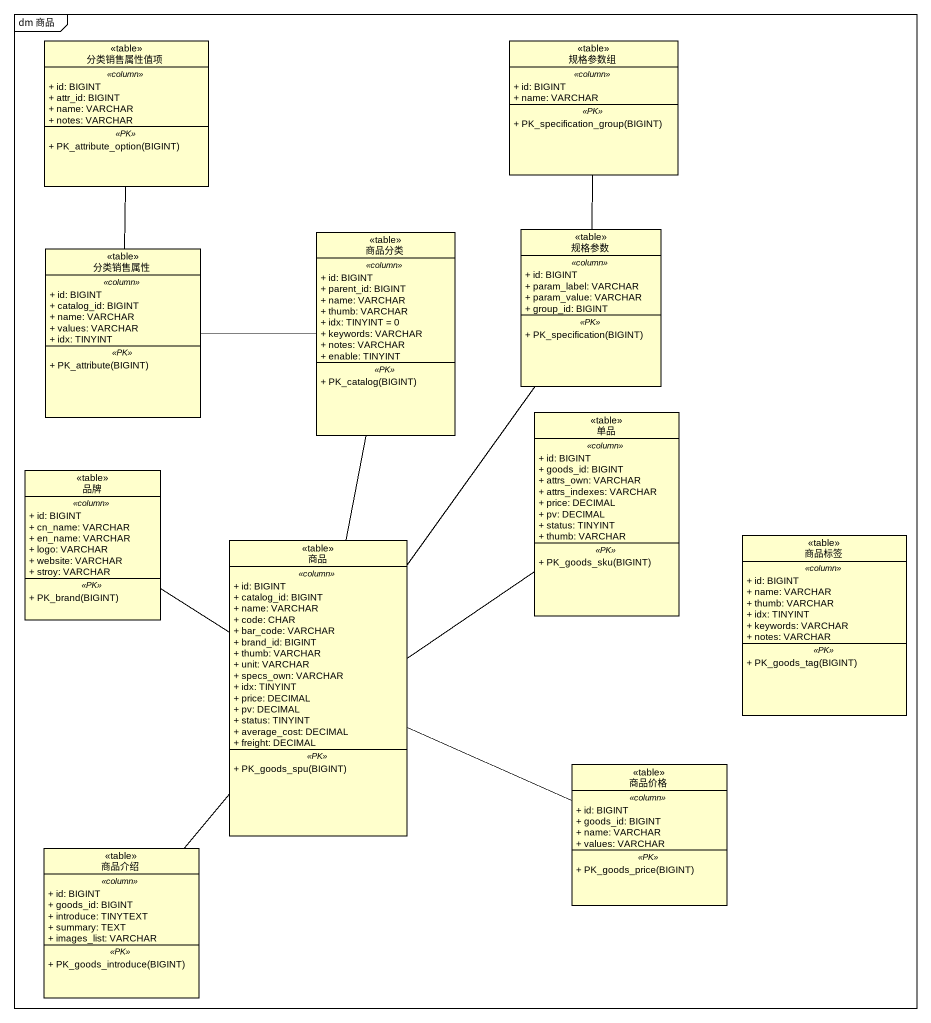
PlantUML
@startuml
mainframe dm 商品
hide circle
hide empty members
skinparam classAttributeIconSize 0
class 分类销售属性值项 <<table>> {
  .. <<column>> ..
  + id: BIGINT
  + attr_id: BIGINT
  + name: VARCHAR
  + notes: VARCHAR
  .. <<PK>> ..
  + PK_attribute_option(BIGINT)
}
class 规格参数组 <<table>> {
  .. <<column>> ..
  + id: BIGINT
  + name: VARCHAR
  .. <<PK>> ..
  + PK_specification_group(BIGINT)
}
class 分类销售属性 <<table>> {
  .. <<column>> ..
  + id: BIGINT
  + catalog_id: BIGINT
  + name: VARCHAR
  + values: VARCHAR
  + idx: TINYINT
  .. <<PK>> ..
  + PK_attribute(BIGINT)
}
class 商品分类 <<table>> {
  .. <<column>> ..
  + id: BIGINT
  + parent_id: BIGINT
  + name: VARCHAR
  + thumb: VARCHAR
  + idx: TINYINT = 0
  + keywords: VARCHAR
  + notes: VARCHAR
  + enable: TINYINT
  .. <<PK>> ..
  + PK_catalog(BIGINT)
}
class 规格参数 <<table>> {
  .. <<column>> ..
  + id: BIGINT
  + param_label: VARCHAR
  + param_value: VARCHAR
  + group_id: BIGINT
  .. <<PK>> ..
  + PK_specification(BIGINT)
}
class 单品 <<table>> {
  .. <<column>> ..
  + id: BIGINT
  + goods_id: BIGINT
  + attrs_own: VARCHAR
  + attrs_indexes: VARCHAR
  + price: DECIMAL
  + pv: DECIMAL
  + status: TINYINT
  + thumb: VARCHAR
  .. <<PK>> ..
  + PK_goods_sku(BIGINT)
}
class 品牌 <<table>> {
  .. <<column>> ..
  + id: BIGINT
  + cn_name: VARCHAR
  + en_name: VARCHAR
  + logo: VARCHAR
  + website: VARCHAR
  + stroy: VARCHAR
  .. <<PK>> ..
  + PK_brand(BIGINT)
}
class 商品标签 <<table>> {
  .. <<column>> ..
  + id: BIGINT
  + name: VARCHAR
  + thumb: VARCHAR
  + idx: TINYINT
  + keywords: VARCHAR
  + notes: VARCHAR
  .. <<PK>> ..
  + PK_goods_tag(BIGINT)
}
class 商品 <<table>> {
  .. <<column>> ..
  + id: BIGINT
  + catalog_id: BIGINT
  + name: VARCHAR
  + code: CHAR
  + bar_code: VARCHAR
  + brand_id: BIGINT
  + thumb: VARCHAR
  + unit: VARCHAR
  + specs_own: VARCHAR
  + idx: TINYINT
  + price: DECIMAL
  + pv: DECIMAL
  + status: TINYINT
  + average_cost: DECIMAL
  + freight: DECIMAL
  .. <<PK>> ..
  + PK_goods_spu(BIGINT)
}
class 商品价格 <<table>> {
  .. <<column>> ..
  + id: BIGINT
  + goods_id: BIGINT
  + name: VARCHAR
  + values: VARCHAR
  .. <<PK>> ..
  + PK_goods_price(BIGINT)
}
class 商品介绍 <<table>> {
  .. <<column>> ..
  + id: BIGINT
  + goods_id: BIGINT
  + introduce: TINYTEXT
  + summary: TEXT
  + images_list: VARCHAR
  .. <<PK>> ..
  + PK_goods_introduce(BIGINT)
}
分类销售属性值项 -- 分类销售属性
商品分类 -left- 分类销售属性
规格参数 -up- 规格参数组
规格参数 -- 商品
商品 -up- 商品分类
商品 -up- 单品
商品 -up- 品牌
商品 -- 商品介绍
商品价格 -left- 商品
@enduml
